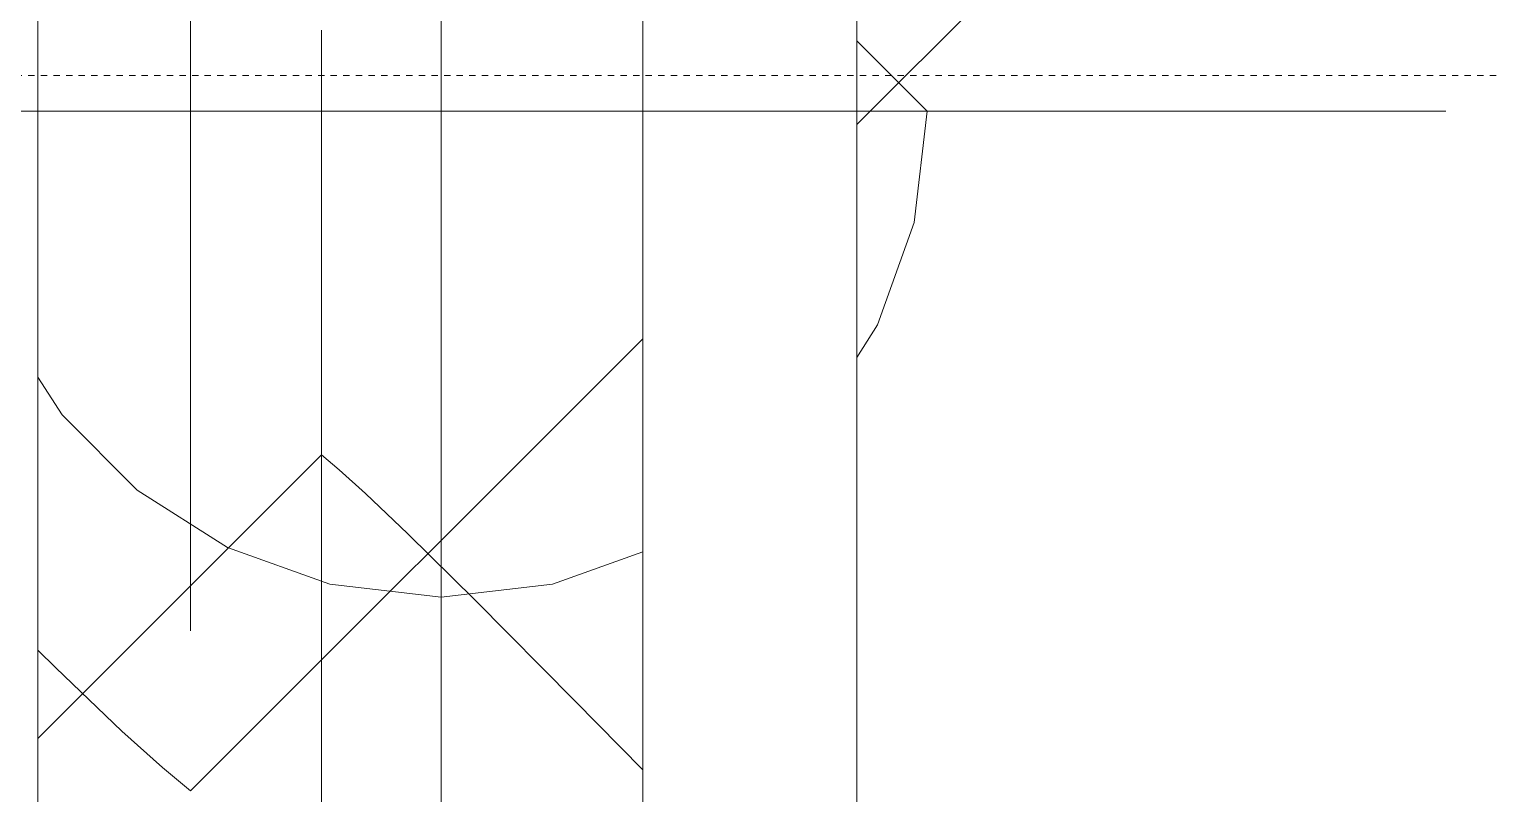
# Model space of a CAD drawing. Header units: inches. Extents: x -4010 to -1814, y 9846 to 12241.
# Drawn here: x -2764.7 to -2735.72, y 9966.64 to 9981.81 of the extents above; entities that cross this region are included whole.
import ezdxf

# ---------------------------------------------------------------- set-up
doc = ezdxf.new("R2010")
doc.units = ezdxf.units.IN
doc.header["$MEASUREMENT"] = 0
doc.linetypes.add('Dash_2_', pattern=[0.25, 0.125, -0.125])
for name, color, linetype, lineweight in [('0-1', 7, 'Continuous', 5), ('0-2', 7, 'Continuous', 9), ('A-DETL-GENF-1', 253, 'Continuous', 9), ('A-WALL-1', 7, 'Continuous', 9), ('G-ANNO-SYMB-4', 111, 'Dash_2_', 9)]:
    doc.layers.add(name, color=color, linetype=linetype, lineweight=lineweight)

# ---------------------------------------------------------------- blocks, each defined once
blk = doc.blocks.new('daphne 26070 - daphne 26070-V33-UNIT PLANS - 1ST FLOOR')
at = {"layer": 'A-DETL-GENF-1'}
for p, q in [((0, 4.014), (0, 1.445)), ((0, 0.66), (0, 1.999)), ((0, 1.445), (0, 0.498)), ((9.642, 0), (8.249, 1.393)), ((0, 0.345), (0, 0.66)), ((0, 0.498), (0, 0.345)), ((0, -0.128), (0, 0.345)), ((0, 0.345), (0, -0.364)), ((-5.747, 0), (-9.213, 0)), ((-4.486, 0), (-5.747, 0)), ((-0.372, 0), (-0.311, 0)), ((0.319, 0), (-0.311, 0)), ((9.387, -2.209), (9.642, 0)), ((-8.346, 0), (-7.558, 0)), ((-7.558, 0), (-6.928, 0)), ((-6.928, 0), (-6.643, 0)), ((-6.643, 0), (-6.062, 0)), ((-6.062, 0), (-6.219, 0)), ((-6.219, 0), (-5.668, 0)), ((-5.668, 0), (-5.983, 0)), ((-5.983, 0), (-5.353, 0)), ((-5.353, 0), (-4.722, 0)), ((-4.722, 0), (-4.329, 0)), ((-2.938, 0), (-4.486, 0)), ((-4.329, 0), (-3.541, 0)), ((-3.541, 0), (-1.285, 0)), ((-1.436, 0), (-2.938, 0)), ((-0.372, 0), (-1.436, 0)), ((-1.285, 0), (-0.565, 0)), ((-0.565, 0), (-0.075, 0)), ((-0.075, 0), (0.24, 0)), ((0, -0.521), (0, -0.128)), ((0.24, 0), (0.319, 0)), ((0.319, 0), (2.348, 0)), ((0.359, 0), (0.319, 0)), ((0.682, 0), (0.359, 0)), ((1.525, 0), (0.682, 0)), ((3.276, 0), (1.525, 0)), ((2.348, 0), (3.914, 0)), ((4.202, 0), (3.276, 0)), ((3.628, 0), (3.391, 0)), ((3.391, 0), (3.628, 0)), ((3.914, 0), (3.628, 0)), ((3.628, 0), (4.494, 0)), ((5.439, 0), (4.202, 0)), ((4.494, 0), (4.652, 0)), ((4.652, 0), (4.967, 0)), ((4.967, 0), (5.439, 0)), ((5.439, 0), (6.133, 0)), ((6.385, 0), (5.439, 0)), ((6.133, 0), (5.597, 0)), ((5.597, 0), (6.07, 0)), ((6.07, 0), (6.542, 0)), ((7.724, 0), (6.385, 0)), ((6.542, 0), (6.936, 0)), ((6.936, 0), (7.803, 0)), ((7.881, 0), (7.409, 0)), ((7.409, 0), (7.488, 0)), ((7.488, 0), (8.197, 0)), ((9.323, 0), (7.724, 0)), ((7.803, 0), (7.881, 0)), ((8.669, 0), (8.039, 0)), ((8.039, 0), (10.639, 0)), ((8.197, 0), (8.827, 0)), ((9.299, 0), (8.669, 0)), ((8.827, 0), (9.299, 0)), ((9.299, 0), (10.464, 0)), ((9.851, 0), (9.299, 0)), ((9.457, 0), (9.323, 0)), ((10.245, 0), (9.457, 0)), ((10.166, 0), (9.851, 0)), ((10.464, 0), (10.166, 0)), ((10.717, 0), (10.245, 0)), ((10.639, 0), (10.954, 0)), ((10.954, 0), (10.639, 0)), ((10.639, 0), (11.19, 0)), ((11.19, 0), (10.717, 0)), ((11.19, 0), (11.82, 0)), ((11.741, 0), (11.19, 0)), ((11.82, 0), (11.348, 0)), ((11.348, 0), (11.584, 0)), ((11.584, 0), (12.194, 0)), ((12.057, 0), (11.741, 0)), ((12.748, 0), (11.899, 0)), ((11.899, 0), (12.057, 0)), ((12.194, 0), (12.317, 0)), ((12.317, 0), (12.687, 0)), ((12.844, 0), (12.45, 0)), ((12.45, 0), (13.299, 0)), ((12.687, 0), (12.608, 0)), ((12.608, 0), (12.844, 0)), ((13.081, 0), (12.748, 0)), ((13.947, 0), (13.081, 0)), ((13.299, 0), (14.105, 0)), ((14.026, 0), (13.947, 0)), ((13.947, 0), (15.286, 0)), ((14.42, 0), (13.947, 0)), ((14.814, 0), (14.026, 0)), ((14.105, 0), (14.499, 0)), ((15.423, 0), (14.42, 0)), ((14.499, 0), (14.883, 0)), ((14.883, 0), (14.499, 0)), ((14.499, 0), (14.814, 0)), ((14.814, 0), (15.129, 0)), ((15.523, 0), (14.814, 0)), ((15.129, 0), (15.523, 0)), ((15.523, 0), (15.208, 0)), ((15.208, 0), (15.676, 0)), ((15.286, 0), (15.995, 0)), ((15.444, 0), (15.286, 0)), ((15.286, 0), (15.444, 0)), ((16.704, 0), (15.423, 0)), ((16.153, 0), (15.444, 0)), ((15.444, 0), (15.995, 0)), ((15.676, 0), (15.523, 0)), ((15.995, 0), (16.153, 0)), ((15.995, 0), (16.522, 0)), ((16.522, 0), (16.704, 0)), ((17.334, 0), (16.547, 0)), ((16.547, 0), (18.28, 0)), ((16.704, 0), (17.334, 0)), ((17.019, 0), (16.704, 0)), ((17.65, 0), (17.019, 0)), ((17.728, 0), (17.207, 0)), ((17.207, 0), (17.256, 0)), ((17.256, 0), (18.437, 0)), ((17.334, 0), (17.728, 0)), ((18.516, 0), (17.334, 0)), ((18.122, 0), (17.571, 0)), ((17.571, 0), (17.65, 0)), ((18.212, 0), (17.807, 0)), ((17.807, 0), (17.965, 0)), ((17.965, 0), (18.516, 0)), ((18.595, 0), (18.043, 0)), ((18.043, 0), (18.212, 0)), ((18.595, 0), (18.122, 0)), ((18.122, 0), (18.674, 0)), ((18.752, 0), (18.122, 0)), ((18.28, 0), (18.595, 0)), ((19.146, 0), (18.28, 0)), ((18.28, 0), (18.91, 0)), ((18.437, 0), (18.595, 0)), ((18.674, 0), (18.831, 0)), ((19.698, 0), (18.752, 0)), ((18.752, 0), (19.146, 0)), ((18.91, 0), (18.752, 0)), ((18.831, 0), (19.619, 0)), ((19.619, 0), (19.934, 0)), ((19.934, 0), (19.698, 0)), ((0, -0.345), (0, -0.369)), ((0, -0.345), (0, -0.364)), ((0, -0.369), (0, -1.309)), ((0, -0.994), (0, -0.521)), ((0, -1.654), (0, -0.994)), ((0, -1.309), (0, -1.782)), ((0, -2.097), (0, -1.654)), ((0, -1.782), (0, -2.176)), ((0, -2.727), (0, -2.097)), ((0, -2.176), (0, -2.491)), ((8.661, -4.238), (9.387, -2.209)), ((0, -2.491), (0, -3.594)), ((0, -3.2), (0, -2.727)), ((0, -3.436), (0, -3.2)), ((0, -4.224), (0, -3.436)), ((0, -3.594), (0, -4.145)), ((0, -4.145), (0, -4.775)), ((0, -4.539), (0, -4.224)), ((8.249, -4.886), (8.661, -4.238)), ((0, -5.169), (0, -4.539)), ((0, -4.775), (0, -5.248)), ((0, -5.458), (0, -5.109)), ((0, -5.109), (0, -5.169)), ((-8.001, -5.276), (-7.522, -6.029)), ((0, -5.248), (0, -7.139)), ((0, -6.106), (0, -5.458)), ((0, -6.036), (0, -5.721)), ((0, -5.721), (0, -6.351)), ((-7.522, -6.029), (-6.029, -7.522)), ((0, -6.981), (0, -6.036)), ((0, -6.351), (0, -6.106)), ((0, -7.532), (0, -6.981)), ((0, -7.139), (0, -7.375)), ((-6.029, -7.522), (-4.238, -8.661)), ((0, -7.375), (0, -8.714)), ((0, -8.241), (0, -7.532)), ((0, -9.029), (0, -8.241)), ((-4.238, -8.661), (-2.209, -9.387)), ((0, -8.714), (0, -8.478)), ((0, -8.478), (0, -9.502)), ((2.209, -9.387), (3.999, -8.747)), ((0, -9.344), (0, -9.029)), ((-2.209, -9.387), (0, -9.642)), ((0, -10.053), (0, -9.344)), ((0, -9.642), (2.209, -9.387)), ((0, -9.502), (0, -9.581)), ((0, -9.581), (0, -10.132)), ((0, -10.999), (0, -10.053)), ((0, -10.132), (0, -10.211)), ((0, -10.211), (0, -10.526)), ((0, -10.526), (0, -10.683)), ((0, -10.683), (0, -11.707)), ((0, -11.077), (0, -10.999)), ((0, -11.392), (0, -11.077)), ((0, -11.629), (0, -11.392)), ((0, -11.707), (0, -11.471)), ((0, -11.471), (0, -12.416)), ((0, -12.495), (0, -11.629)), ((0, -12.574), (0, -11.865)), ((0, -11.865), (0, -12.18)), ((0, -12.18), (0, -12.023)), ((0, -12.023), (0, -12.18)), ((0, -12.18), (0, -12.101)), ((0, -12.101), (0, -12.495)), ((0, -12.338), (0, -12.18)), ((0, -12.18), (0, -13.047)), ((0, -13.441), (0, -12.338)), ((0, -12.416), (0, -12.81)), ((0, -12.889), (0, -12.574)), ((0, -13.047), (0, -12.782)), ((0, -12.782), (0, -13.598)), ((0, -12.81), (0, -13.047)), ((0, -13.362), (0, -12.81)), ((0, -12.81), (0, -13.598)), ((0, -13.441), (0, -12.889)), ((0, -13.047), (0, -13.834)), ((0, -14.386), (0, -13.362)), ((0, -13.598), (0, -13.441)), ((0, -13.834), (0, -13.441))]:
    blk.add_line(p, q, dxfattribs=at)
blk = doc.blocks.new('gold flame spirea 26749 - gold flame spirea 26749-V34-UNIT PLANS - 1ST FLOOR')
at = {"layer": 'A-DETL-GENF-1'}
for p, q in [((0, 19.788), (0, 20.008)), ((0, 20.008), (0, 19.806)), ((0, 19.806), (0, 19.651)), ((0, 19.605), (0, 19.788)), ((0, 19.651), (0, 19.538)), ((0, 19.449), (0, 19.605)), ((0, 19.538), (0, 19.463)), ((0, 19.463), (0, 19.418)), ((0, 19.31), (0, 19.449)), ((0, 19.418), (0, 19.4)), ((0, 19.4), (0, 19.403)), ((0, 19.403), (0, 19.267)), ((0, 19.177), (0, 19.31)), ((0, 19.267), (0, 19.16)), ((0, 19.041), (0, 19.177)), ((0, 19.16), (0, 19.081)), ((0, 19.081), (0, 19.026)), ((0, 18.891), (0, 19.041)), ((0, 19.026), (0, 18.994)), ((0, 18.994), (0, 18.98)), ((0, 18.98), (0, 18.984)), ((0, 18.984), (0, 18.851)), ((0, 18.833), (0, 18.891)), ((0, 18.851), (0, 18.718)), ((0, 18.821), (0, 18.838)), ((0, 18.838), (0, 18.835)), ((0, 18.835), (0, 18.815)), ((0, 18.715), (0, 18.833)), ((0, 18.783), (0, 18.821)), ((0, 18.815), (0, 18.402)), ((0, 18.77), (0, 18.798)), ((0, 18.798), (0, 18.636)), ((0, 18.721), (0, 18.783)), ((0, 18.76), (0, 18.77)), ((0, 18.757), (0, 18.767)), ((0, 18.767), (0, 18.766)), ((0, 18.766), (0, 18.761)), ((0, 18.761), (0, 18.76)), ((0, 18.728), (0, 18.757)), ((0, 18.536), (0, 18.728)), ((0, 18.634), (0, 18.721)), ((0, 18.718), (0, 18.586)), ((0, 18.553), (0, 18.715)), ((0, 18.636), (0, 18.497)), ((0, 18.519), (0, 18.634)), ((0, 18.429), (0, 18.612)), ((0, 18.612), (0, 18.411)), ((0, 18.586), (0, 18.453)), ((0, 18.362), (0, 18.553)), ((0, 18.412), (0, 18.536)), ((0, 18.251), (0, 18.519)), ((0, 18.497), (0, 18.369)), ((0, 18.453), (0, 18.32)), ((0, 18.272), (0, 18.429)), ((0, 18.333), (0, 18.412)), ((0, 18.411), (0, 18.225)), ((0, 18.402), (0, 18.242)), ((0, 18.369), (0, 18.241)), ((0, 18.158), (0, 18.362)), ((0, 18.279), (0, 18.333)), ((0, 18.32), (0, 18.187)), ((0, 18.229), (0, 18.279)), ((0, 18.007), (0, 18.272)), ((0, 18.066), (0, 18.251)), ((0, 18.242), (0, 18.1)), ((0, 18.241), (0, 18.099)), ((0, 18.161), (0, 18.229)), ((0, 18.225), (0, 18.06)), ((0, 17.937), (0, 18.193)), ((0, 18.193), (0, 18.077)), ((0, 18.187), (0, 18.054)), ((0, 18.054), (0, 18.161)), ((0, 17.957), (0, 18.158)), ((0, 17.684), (0, 18.147)), ((0, 18.147), (0, 17.909)), ((0, 18.1), (0, 17.965)), ((0, 18.099), (0, 17.932)), ((0, 18.077), (0, 18.023)), ((0, 17.936), (0, 18.066)), ((0, 18.06), (0, 17.919)), ((0, 18.054), (0, 17.947)), ((0, 17.859), (0, 18.054)), ((0, 18.023), (0, 17.98)), ((0, 17.886), (0, 18.007)), ((0, 17.98), (0, 17.932)), ((0, 17.965), (0, 17.829)), ((0, 17.774), (0, 17.957)), ((0, 17.947), (0, 17.841)), ((0, 17.752), (0, 17.937)), ((0, 17.834), (0, 17.936)), ((0, 17.932), (0, 17.728)), ((0, 17.932), (0, 17.827)), ((0, 17.919), (0, 17.806)), ((0, 17.909), (0, 17.644)), ((0, 17.846), (0, 17.898)), ((0, 17.898), (0, 17.897)), ((0, 17.897), (0, 17.864)), ((0, 17.764), (0, 17.886)), ((0, 17.864), (0, 17.782)), ((0, 17.704), (0, 17.859)), ((0, 17.722), (0, 17.846)), ((0, 17.841), (0, 17.735)), ((0, 17.732), (0, 17.834)), ((0, 17.829), (0, 17.681)), ((0, 17.827), (0, 17.635)), ((0, 17.806), (0, 17.726)), ((0, 17.792), (0, 17.804)), ((0, 17.804), (0, 17.798)), ((0, 17.798), (0, 17.772)), ((0, 17.766), (0, 17.792)), ((0, 17.782), (0, 17.774)), ((0, 17.772), (0, 17.722)), ((0, 17.728), (0, 17.766)), ((0, 17.635), (0, 17.764)), ((0, 17.609), (0, 17.752)), ((0, 17.735), (0, 17.628)), ((0, 17.602), (0, 17.732)), ((0, 17.681), (0, 17.728)), ((0, 17.728), (0, 17.325)), ((0, 17.726), (0, 17.681)), ((0, 17.578), (0, 17.704)), ((0, 17.36), (0, 17.684)), ((0, 17.681), (0, 17.663)), ((0, 17.663), (0, 17.617)), ((0, 17.644), (0, 17.095)), ((0, 17.628), (0, 17.522)), ((0, 17.617), (0, 17.553)), ((0, 17.48), (0, 17.609)), ((0, 17.417), (0, 17.602)), ((0, 17.469), (0, 17.578)), ((0, 17.553), (0, 17.484)), ((0, 17.522), (0, 17.416)), ((0, 17.455), (0, 17.495)), ((0, 17.495), (0, 16.518)), ((0, 17.484), (0, 17.42)), ((0, 17.337), (0, 17.48)), ((0, 17.253), (0, 17.469)), ((0, 17.435), (0, 17.455)), ((0, 17.427), (0, 17.435)), ((0, 17.424), (0, 17.427)), ((0, 17.416), (0, 17.424)), ((0, 17.42), (0, 17.374)), ((0, 17.246), (0, 17.417)), ((0, 17.416), (0, 17.309)), ((0, 17.396), (0, 17.416)), ((0, 17.356), (0, 17.396)), ((0, 17.374), (0, 17.356)), ((0, 17.13), (0, 17.36)), ((0, 17.15), (0, 17.337)), ((0, 17.325), (0, 17.155)), ((0, 17.309), (0, 17.123)), ((0, 17.123), (0, 17.253)), ((0, 17.129), (0, 17.246)), ((0, 17.155), (0, 17.004)), ((0, 16.89), (0, 17.15)), ((0, 16.948), (0, 17.13)), ((0, 17.043), (0, 17.129)), ((0, 16.006), (0, 17.123)), ((0, 17.123), (0, 16.959)), ((0, 17.095), (0, 16.846)), ((0, 16.967), (0, 17.043)), ((0, 17.004), (0, 16.872)), ((0, 16.876), (0, 16.967)), ((0, 16.959), (0, 16.778)), ((0, 16.77), (0, 16.948)), ((0, 16.737), (0, 16.914)), ((0, 16.914), (0, 16.478)), ((0, 16.718), (0, 16.89)), ((0, 16.75), (0, 16.876)), ((0, 16.872), (0, 16.757)), ((0, 16.846), (0, 16.636)), ((0, 16.778), (0, 16.586)), ((0, 16.548), (0, 16.77)), ((0, 16.757), (0, 16.658)), ((0, 16.565), (0, 16.75)), ((0, 16.584), (0, 16.737)), ((0, 16.577), (0, 16.718)), ((0, 16.484), (0, 16.704)), ((0, 16.704), (0, 16.56)), ((0, 16.658), (0, 16.006)), ((0, 16.636), (0, 16.483)), ((0, 16.586), (0, 16.389)), ((0, 16.445), (0, 16.584)), ((0, 16.464), (0, 16.577)), ((0, 16.544), (0, 16.571)), ((0, 16.571), (0, 16.565)), ((0, 16.56), (0, 16.487)), ((0, 16.541), (0, 16.553)), ((0, 16.553), (0, 16.438)), ((0, 16.239), (0, 16.548)), ((0, 16.494), (0, 16.544)), ((0, 16.51), (0, 16.541)), ((0, 16.507), (0, 16.518)), ((0, 16.518), (0, 16.492)), ((0, 16.518), (0, 16.146)), ((0, 16.48), (0, 16.51)), ((0, 16.482), (0, 16.507)), ((0, 16.429), (0, 16.494)), ((0, 16.492), (0, 16.407)), ((0, 16.487), (0, 16.466)), ((0, 16.313), (0, 16.484)), ((0, 16.483), (0, 16.466)), ((0, 16.466), (0, 16.482)), ((0, 16.466), (0, 16.48)), ((0, 16.478), (0, 16.28)), ((0, 16.355), (0, 16.472)), ((0, 16.472), (0, 16.335)), ((0, 16.416), (0, 16.472)), ((0, 16.472), (0, 16.285)), ((0, 16.373), (0, 16.464)), ((0, 16.31), (0, 16.445)), ((0, 16.438), (0, 16.355)), ((0, 16.359), (0, 16.429)), ((0, 16.376), (0, 16.416)), ((0, 16.407), (0, 16.239)), ((0, 16.389), (0, 16.192)), ((0, 16.341), (0, 16.376)), ((0, 16.3), (0, 16.373)), ((0, 16.292), (0, 16.359)), ((0, 16.242), (0, 16.355)), ((0, 16.355), (0, 16.293)), ((0, 16.303), (0, 16.341)), ((0, 16.335), (0, 16.052)), ((0, 16.177), (0, 16.313)), ((0, 16.167), (0, 16.31)), ((0, 16.252), (0, 16.303)), ((0, 16.242), (0, 16.3)), ((0, 16.293), (0, 16.238)), ((0, 16.239), (0, 16.292)), ((0, 16.285), (0, 16.139)), ((0, 16.28), (0, 16.098)), ((0, 16.18), (0, 16.252)), ((0, 16.131), (0, 16.242)), ((0, 16.193), (0, 16.242)), ((0, 16.046), (0, 16.239)), ((0, 16.238), (0, 16.181)), ((0, 16.132), (0, 16.193)), ((0, 16.192), (0, 16)), ((0, 16.181), (0, 16.107)), ((0, 16.076), (0, 16.18)), ((0, 16.065), (0, 16.177)), ((0, 16.008), (0, 16.167)), ((0, 16.146), (0, 16.076)), ((0, 16.139), (0, 16.018)), ((0, 16.088), (0, 16.132)), ((0, 16.021), (0, 16.131)), ((0, 16.107), (0, 16.006)), ((0, 16.098), (0, 15.936)), ((0, 16.058), (0, 16.088)), ((0, 15.961), (0, 16.065)), ((0, 16.038), (0, 16.058)), ((0, 16.052), (0, 15.261)), ((0, 15.843), (0, 16.046)), ((0, 16.025), (0, 16.038)), ((0, 16.015), (0, 16.025)), ((0, 15.911), (0, 16.021)), ((0, 16.018), (0, 15.805)), ((0, 16.006), (0, 16.015)), ((0, 15.82), (0, 16.008)), ((0, 16), (0, 15.82)), ((0, 15.853), (0, 15.961)), ((0, 15.936), (0, 15.796)), ((0, 15.798), (0, 15.911)), ((0, 15.727), (0, 15.853)), ((0, 15.788), (0, 15.843)), ((0, 15.808), (0, 15.82)), ((0, 15.82), (0, 15.541)), ((0, 15.781), (0, 15.808)), ((0, 15.805), (0, 15.686)), ((0, 15.681), (0, 15.798)), ((0, 15.796), (0, 15.681)), ((0, 15.734), (0, 15.788)), ((0, 15.738), (0, 15.781)), ((0, 15.675), (0, 15.738)), ((0, 15.541), (0, 15.734)), ((0, 15.579), (0, 15.727)), ((0, 15.686), (0, 15.541)), ((0, 15.592), (0, 15.675)), ((0, 15.514), (0, 15.634)), ((0, 15.634), (0, 15.477)), ((0, 15.486), (0, 15.592)), ((0, 15.472), (0, 15.579)), ((0, 15.541), (0, 15.526)), ((0, 15.526), (0, 15.431)), ((0, 15.381), (0, 15.514)), ((0, 15.355), (0, 15.486)), ((0, 15.477), (0, 15.324)), ((0, 15.392), (0, 15.472)), ((0, 15.431), (0, 15.28)), ((0, 15.326), (0, 15.392)), ((0, 15.239), (0, 15.381)), ((0, 15.339), (0, 15.355)), ((0, 15.305), (0, 15.339)), ((0, 15.26), (0, 15.326)), ((0, 15.324), (0, 15.174)), ((0, 15.259), (0, 15.305)), ((0, 15.28), (0, 15.098)), ((0, 15.261), (0, 14.863)), ((0, 15.181), (0, 15.26)), ((0, 15.154), (0, 15.259)), ((0, 14.932), (0, 15.239)), ((0, 15.076), (0, 15.181)), ((0, 15.174), (0, 15.024)), ((0, 15.13), (0, 15.168)), ((0, 15.168), (0, 15.163)), ((0, 15.163), (0, 15.128)), ((0, 15.108), (0, 15.154)), ((0, 15.037), (0, 15.13)), ((0, 15.128), (0, 15.076)), ((0, 15.076), (0, 15.108)), ((0, 15.098), (0, 14.91)), ((0, 14.972), (0, 15.076)), ((0, 14.873), (0, 15.037)), ((0, 15.024), (0, 14.874)), ((0, 14.763), (0, 14.983)), ((0, 14.983), (0, 14.858)), ((0, 14.859), (0, 14.972)), ((0, 14.772), (0, 14.932)), ((0, 14.91), (0, 14.739)), ((0, 14.874), (0, 14.721)), ((0, 14.628), (0, 14.873)), ((0, 14.863), (0, 14.535)), ((0, 14.737), (0, 14.859)), ((0, 14.858), (0, 14.733)), ((0, 14.557), (0, 14.797)), ((0, 14.797), (0, 14.697)), ((0, 14.61), (0, 14.772)), ((0, 14.584), (0, 14.763)), ((0, 14.739), (0, 14.61)), ((0, 14.606), (0, 14.737)), ((0, 14.733), (0, 14.598)), ((0, 14.721), (0, 14.564)), ((0, 14.697), (0, 14.607)), ((0, 14.62), (0, 14.628)), ((0, 14.577), (0, 14.62)), ((0, 14.607), (0, 14.523)), ((0, 14.467), (0, 14.606)), ((0, 14.598), (0, 14.444)), ((0, 14.424), (0, 14.584)), ((0, 14.514), (0, 14.577)), ((0, 14.564), (0, 14.434)), ((0, 14.362), (0, 14.557)), ((0, 14.535), (0, 14.331)), ((0, 14.523), (0, 14.442)), ((0, 14.445), (0, 14.514)), ((0, 14.321), (0, 14.467)), ((0, 14.382), (0, 14.445)), ((0, 14.444), (0, 14.261)), ((0, 14.442), (0, 14.358)), ((0, 14.434), (0, 14.307)), ((0, 14.265), (0, 14.424)), ((0, 14.34), (0, 14.382)), ((0, 14.207), (0, 14.362)), ((0, 14.358), (0, 14.268)), ((0, 14.331), (0, 14.34)), ((0, 14.168), (0, 14.321)), ((0, 14.307), (0, 14.183)), ((0, 14.268), (0, 14.168)), ((0, 14.238), (0, 14.266)), ((0, 14.266), (0, 14.252)), ((0, 14.086), (0, 14.265)), ((0, 14.261), (0, 14.04)), ((0, 14.252), (0, 14.215)), ((0, 14.105), (0, 14.238)), ((0, 14.215), (0, 14.169)), ((0, 14.088), (0, 14.207)), ((0, 14.183), (0, 14.06)), ((0, 14.169), (0, 14.131)), ((0, 14.118), (0, 14.145)), ((0, 14.145), (0, 13.54)), ((0, 14.131), (0, 14.118)), ((0, 13.992), (0, 14.105)), ((0, 14.001), (0, 14.088)), ((0, 13.867), (0, 14.086)), ((0, 14.06), (0, 13.937)), ((0, 14.04), (0, 13.773)), ((0, 13.943), (0, 14.001)), ((0, 13.891), (0, 13.992)), ((0, 13.91), (0, 13.943)), ((0, 13.937), (0, 13.81)), ((0, 13.905), (0, 13.91)), ((0, 13.898), (0, 13.905)), ((0, 13.883), (0, 13.898)), ((0, 13.794), (0, 13.891)), ((0, 13.852), (0, 13.883)), ((0, 13.587), (0, 13.867)), ((0, 13.797), (0, 13.852)), ((0, 13.81), (0, 13.68)), ((0, 13.711), (0, 13.797)), ((0, 13.694), (0, 13.794)), ((0, 13.773), (0, 13.782)), ((0, 13.782), (0, 13.77)), ((0, 13.77), (0, 13.738)), ((0, 13.738), (0, 13.686)), ((0, 13.587), (0, 13.711)), ((0, 13.581), (0, 13.694)), ((0, 13.686), (0, 13.612)), ((0, 13.68), (0, 13.447)), ((0, 13.612), (0, 13.517)), ((0, 13.594), (0, 13.611)), ((0, 13.611), (0, 13.587)), ((0, 13.545), (0, 13.594)), ((0, 13.401), (0, 13.587)), ((0, 13.447), (0, 13.581)), ((0, 13.472), (0, 13.545)), ((0, 13.54), (0, 13.437)), ((0, 13.517), (0, 13.401)), ((0, 13.383), (0, 13.472)), ((0, 13.437), (0, 13.337)), ((0, 13.287), (0, 13.383)), ((0, 13.337), (0, 13.24)), ((0, 13.191), (0, 13.287)), ((0, 13.24), (0, 13.143)), ((0, 12.842), (0, 13.214)), ((0, 13.214), (0, 13)), ((0, 13.014), (0, 13.191)), ((0, 13.143), (0, 13.046)), ((0, 13.046), (0, 12.946)), ((0, 12.553), (0, 13.014)), ((0, 13), (0, 12.836)), ((0, 12.946), (0, 12.842)), ((0, 12.836), (0, 12.704)), ((0, 12.704), (0, 12.584)), ((0, 12.584), (0, 12.456)), ((0, 12.317), (0, 12.553)), ((0, 12.456), (0, 12.301)), ((0, 12.108), (0, 12.317)), ((0, 12.301), (0, 12.098)), ((0, 11.95), (0, 12.108)), ((0, 12.098), (0, 11.932)), ((0, 11.865), (0, 11.95)), ((0, 11.932), (0, 11.783)), ((0, 11.766), (0, 11.865)), ((0, 11.783), (0, 11.656)), ((0, 11.612), (0, 11.766)), ((0, 11.656), (0, 11.557)), ((0, 11.423), (0, 11.612)), ((-5.625, 5.954), (0, 11.579)), ((0.356, 11.282), (0, 11.579)), ((0, 11.557), (0, 11.491)), ((0, 11.491), (0, 11.464)), ((0, 11.464), (0, 11.481)), ((0, 11.481), (0, 11.435)), ((0, 11.435), (0, 11.357)), ((0, 11.217), (0, 11.423)), ((0, 11.357), (0, 11.26)), ((0, 11.26), (0, 11.156)), ((0, 11.016), (0, 11.217)), ((0, 11.156), (0, 11.059)), ((0, 11.059), (0, 10.981)), ((0, 10.837), (0, 11.016)), ((0.875, 10.816), (0.356, 11.282)), ((0, 10.981), (0, 10.935)), ((0, 10.935), (0, 10.981)), ((0, 10.981), (0, 10.638)), ((0, 10.702), (0, 10.837)), ((1.718, 10.01), (0.875, 10.816)), ((0, 10.617), (0, 10.702)), ((0, 10.638), (0, 10.353)), ((0, 10.432), (0, 10.617)), ((0, 10.183), (0, 10.432)), ((0, 10.353), (0, 10.115)), ((0, 9.902), (0, 10.183)), ((0, 10.115), (0, 9.915)), ((0, 9.027), (0, 10.051)), ((0, 10.051), (0, 9.954)), ((0, 9.954), (0, 9.86)), ((0, 9.915), (0, 9.743)), ((0, 9.624), (0, 9.902)), ((0, 9.86), (0, 9.763)), ((3.048, 8.695), (1.718, 10.01)), ((0, 9.763), (0, 9.656)), ((0, 9.743), (0, 9.59)), ((0, 9.656), (0, 9.533)), ((0, 9.383), (0, 9.624)), ((0, 9.59), (0, 9.447)), ((0, 9.533), (0, 9.388)), ((0, 9.447), (0, -11.282)), ((0, 9.388), (0, 9.213)), ((0, 9.213), (0, 9.383)), ((0, 8.841), (0, 9.027)), ((0, 8.329), (0, 8.841)), ((5.027, 6.702), (3.048, 8.695)), ((0, 7.863), (0, 8.329)), ((0, 7.427), (0, 7.863)), ((0, 7.009), (0, 7.427)), ((0, 6.592), (0, 7.009)), ((6.375, 5.328), (5.027, 6.702)), ((0, 6.165), (0, 6.592)), ((0, 5.712), (0, 6.165)), ((0, 4.932), (0, 5.816)), ((0, 5.816), (0, 5.778)), ((0, 5.778), (0, 5.763)), ((0, 5.762), (0, 5.766)), ((0, 5.766), (0, 5.765)), ((0, 5.765), (0, 5.75)), ((0, 5.763), (0, 5.762)), ((0, 5.75), (0, 5.712)), ((0, 5.197), (0, 5.397)), ((0, 5.397), (0, 5.331)), ((0, 5.331), (0, 5.284)), ((0, 5.284), (0, 5.25)), ((0, 5.25), (0, 5.22)), ((0, 5.22), (0, 5.185)), ((0, 5.041), (0, 5.197)), ((0, 5.185), (0, 5.139)), ((0, 5.139), (0, 5.072)), ((0, 5.072), (0, 5.031)), ((0, 4.914), (0, 5.041)), ((0, 5.031), (0, 5.012)), ((0, 5.012), (0, 5.004)), ((0, 5.004), (0, 5)), ((0, 5), (0, 4.992)), ((0, 4.992), (0, 4.972)), ((0, 4.972), (0, 4.932)), ((0, 4.797), (0, 4.914))]:
    blk.add_line(p, q, dxfattribs=at)
blk = doc.blocks.new('switchgrass 26764 - switchgrass 26764-V35-UNIT PLANS - 1ST FLOOR')
at = {"layer": 'A-DETL-GENF-1'}
for p, q in [((-8.972, 9.041), (0, 18.013)), ((0.554, 17.551), (0, 18.013)), ((1.361, 16.826), (0.554, 17.551)), ((2.673, 15.572), (1.361, 16.826)), ((3.028, 15.221), (2.673, 15.572)), ((0, 14.619), (0, 14.839)), ((0, 14.839), (0, 14.423)), ((0, 13.989), (0, 14.619)), ((0, 14.423), (0, 13.91)), ((0, 12.891), (0, 14.115)), ((0, 14.115), (0, 14.099)), ((0, 14.099), (0, 14.054)), ((0, 14.054), (0, 13.99)), ((0, 13.99), (0, 13.912)), ((0, 12.146), (0, 13.989)), ((0, 13.912), (0, 13.83)), ((0, 13.91), (0, 12.047)), ((0, 13.83), (0, 13.75)), ((0, 13.75), (0, 13.681)), ((0, 13.681), (0, 11.943)), ((0, 13.238), (0, 13.391)), ((0, 13.391), (0, 11.075)), ((0, 13.001), (0, 13.238)), ((0, 12.683), (0, 13.001)), ((0, 11.079), (0, 12.957)), ((0, 12.957), (0, 9.772)), ((0, 11.806), (0, 12.891)), ((0, 11.68), (0, 12.879)), ((0, 12.879), (0, 12.874)), ((0, 12.874), (0, 12.545)), ((0, 12.286), (0, 12.683)), ((0, 11.943), (0, 12.665)), ((0, 12.665), (0, 11.079)), ((0, 12.545), (0, 12.523)), ((0, 12.523), (0, 12.002)), ((0, 11.811), (0, 12.286)), ((0, 11.257), (0, 12.146)), ((0, 12.047), (0, 11.402)), ((0, 12.002), (0, 11.53)), ((0, 7.456), (0, 11.943)), ((0, 11.943), (0, 11.914)), ((0, 11.914), (0, 11.873)), ((0, 11.873), (0, 11.824)), ((0, 11.824), (0, 11.773)), ((0, 11.262), (0, 11.811)), ((0, 10.793), (0, 11.806)), ((0, 11.773), (0, 11.724)), ((0, 11.724), (0, 11.683)), ((0, 11.683), (0, 11.654)), ((0, 10.586), (0, 11.68)), ((0, 11.654), (0, 11.254)), ((0, 11.53), (0, 10.617)), ((0, 11.402), (0, 10.785)), ((0, 10.978), (0, 11.364)), ((0, 11.364), (0, 11.22)), ((0, 11.109), (0, 11.364)), ((0, 11.364), (0, 11.33)), ((0, 11.33), (0, 10.981)), ((0, 10.641), (0, 11.262)), ((0, 10.604), (0, 11.257)), ((0, 11.254), (0, 10.197)), ((0, 11.22), (0, 10.28)), ((0, 9.832), (0, 11.109)), ((0, 11.075), (0, 9.338)), ((0, 10.981), (0, 10.93)), ((0, 9.171), (0, 10.978)), ((0, 10.93), (0, 8.759)), ((0, 9.787), (0, 10.793)), ((0, 10.785), (0, 10.641)), ((0, 10.422), (0, 10.681)), ((0, 10.681), (0, 10.323)), ((0, 10.617), (0, 10.121)), ((0, 10.351), (0, 10.604)), ((0, 9.561), (0, 10.586)), ((0, 10.254), (0, 10.583)), ((0, 10.583), (0, 10.493)), ((0, 10.493), (0, 10.28)), ((0, 9.366), (0, 10.422)), ((0, 10.061), (0, 10.351)), ((0, 10.323), (0, 10.139)), ((0, 10.28), (0, 8.625)), ((0, 10.28), (0, 7.014)), ((0, 8.377), (0, 10.254)), ((0, 10.197), (0, 9.065)), ((0, 10.139), (0, 9.856)), ((0, 10.121), (0, 9.559)), ((0, 9.073), (0, 10.061)), ((0, 9.856), (0, 9.516)), ((0, 9.772), (0, 9.832)), ((0, 7.532), (0, 9.787)), ((0, 8.903), (0, 9.627)), ((0, 9.627), (0, 7.807)), ((0, 8.568), (0, 9.561)), ((0, 9.559), (0, 8.903)), ((0, 9.516), (0, 9.158)), ((0, 9.338), (0, 9.366)), ((0, 8.667), (0, 9.171)), ((0, 9.158), (0, 8.821)), ((0, 7.969), (0, 9.073)), ((0, 9.065), (0, 8.571)), ((0, 8.179), (0, 9.048)), ((0, 9.048), (0, 9.037)), ((0, 9.037), (0, 9.007)), ((0, 9.007), (0, 8.964)), ((0, 8.964), (0, 8.912)), ((0, 8.912), (0, 8.858)), ((0, 8.858), (0, 8.805)), ((0, 8.821), (0, 8.547)), ((0, 8.805), (0, 8.759)), ((0, 8.759), (0, 7.456)), ((0, 8.759), (0, 7.89)), ((0, 8.37), (0, 8.667)), ((0, 8.625), (0, 7.967)), ((0, 8.571), (0, 8.179)), ((0, 7.573), (0, 8.568)), ((0, 8.547), (0, 8.374)), ((0, 7.535), (0, 8.377)), ((0, 8.374), (0, 8.37)), ((0, 6.846), (0, 7.969)), ((0, 7.967), (0, 7.461)), ((0, 7.89), (0, 5.429)), ((0, 7.807), (0, 7.228)), ((0, 6.539), (0, 7.573)), ((0, 7.228), (0, 7.535)), ((0, 6.153), (0, 7.532)), ((0, 7.461), (0, 7.136)), ((0, 7.136), (0, 7.021)), ((0, 7.021), (0, 6.442)), ((0, 7.014), (0, 5.517)), ((0, 5.803), (0, 6.846)), ((0, 5.429), (0, 6.539)), ((0, 6.442), (0, 6.153)), ((0, 4.936), (0, 5.803)), ((0, 3.692), (0, 5.574)), ((0, 5.574), (0, 5.51)), ((0, 5.517), (0, 4.524)), ((0, 5.51), (0, 4.737)), ((0, 4.886), (0, 4.995)), ((0, 4.995), (0, 4.883)), ((0, 4.345), (0, 4.936)), ((-18.013, 0), (-13.222, 4.791)), ((0, 4.335), (0, 4.886)), ((0, 4.883), (0, 3.547)), ((0, 4.737), (0, 4.309)), ((0, 4.524), (0, 3.937)), ((0, 4.126), (0, 4.345)), ((0, 4.282), (0, 4.335)), ((0, 4.309), (0, 4.282)), ((0, 4.083), (0, 4.126)), ((0, 4.006), (0, 4.083)), ((0, 3.907), (0, 4.006)), ((0, 3.937), (0, 3.641)), ((0, 3.799), (0, 3.907)), ((0, 3.694), (0, 3.799)), ((0, 3.606), (0, 3.694)), ((0, 3.113), (0, 3.692)), ((0, 3.641), (0, 3.615)), ((0, 3.615), (0, 3.564)), ((0, 3.547), (0, 3.606)), ((0, 3.564), (0, 3.484)), ((0, 3.547), (0, 3.257)), ((0, 3.257), (0, 3.547)), ((0, 3.484), (0, 3.367)), ((0, 3.367), (0, -4.66)), ((0, 1.81), (0, 3.113))]:
    blk.add_line(p, q, dxfattribs=at)
blk = doc.blocks.new('CTR - 1st Phase - Shell_rvt-1-UNIT PLANS - 1ST FLOOR')
at = {"layer": 'A-WALL-1'}
for p, q in [((-2748.274, 10001.439), (-2748.274, 9943.439)), ((-2764.524, 9997.189), (-2764.524, 9943.439)), ((-2752.524, 9943.439), (-2752.524, 9997.189))]:
    blk.add_line(p, q, dxfattribs=at)
at = {"layer": '0-2', "rotation": 180}
blk.add_blockref('switchgrass 26764 - switchgrass 26764-V35-UNIT PLANS - 1ST FLOOR', (-2761.496, 9984.714), dxfattribs=at)
at = {"layer": '0-2'}
for name, p in [('daphne 26070 - daphne 26070-V33-UNIT PLANS - 1ST FLOOR', (-2756.523, 9980.189)), ('gold flame spirea 26749 - gold flame spirea 26749-V34-UNIT PLANS - 1ST FLOOR', (-2758.899, 9961.789))]:
    blk.add_blockref(name, p, dxfattribs=at)

msp = doc.modelspace()

# ---------------------------------------------------------------- block references
at = {"layer": '0-1'}
msp.add_blockref('CTR - 1st Phase - Shell_rvt-1-UNIT PLANS - 1ST FLOOR', (0, 0), dxfattribs=at)

# ---------------------------------------------------------------- next in the draw order: linework, layer by layer
at = {"layer": 'G-ANNO-SYMB-4'}
msp.add_line((-2695.84009, 9980.89599), (-2938.33176, 9980.89599), dxfattribs=at)

doc.saveas('drawing.dxf')
